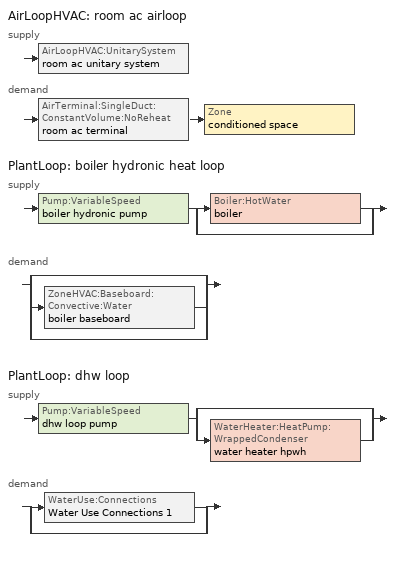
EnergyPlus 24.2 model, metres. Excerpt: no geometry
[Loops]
AirLoopHVAC 'room ac airloop'
 supply: AirLoopHVAC:UnitarySystem 'room ac unitary system'
 demand: AirTerminal:SingleDuct:ConstantVolume:NoReheat 'room ac terminal' > Zone 'conditioned space'
PlantLoop 'boiler hydronic heat loop'
 supply: Pump:VariableSpeed 'boiler hydronic pump' > split
  | Boiler:HotWater 'boiler'
  | bypass
 demand: split
  | bypass
  | ZoneHVAC:Baseboard:Convective:Water 'boiler baseboard'
  | bypass
PlantLoop 'dhw loop'
 supply: Pump:VariableSpeed 'dhw loop pump' > split
  | bypass
  | WaterHeater:HeatPump:WrappedCondenser 'water heater hpwh'
 demand: split
  | WaterUse:Connections 'Water Use Connections 1'
  | bypass
[ZoneControl:Thermostat]
conditioned space Thermostat: Zone or ZoneList=conditioned space; Control Type Schedule=conditioned space Thermostat Schedule; Control 1=conditioned space temperature setpoint; Temperature Difference Between Cutout And Setpoint {deltaC}=0
[ThermostatSetpoint:DualSetpoint]
conditioned space temperature setpoint: Heating Setpoint Temperature Schedule=heating setpoint; Cooling Setpoint Temperature Schedule=cooling setpoint
[ZoneHVAC:IdealLoadsAirSystem]
ideal air system: Maximum Heating Supply Air Temperature {C}=50; Minimum Cooling Supply Air Temperature {C}=10; Maximum Heating Supply Air Humidity Ratio {kgWater/kgDryAir}=0.015; Minimum Cooling Supply Air Humidity Ratio {kgWater/kgDryAir}=0.01; Heating Limit=LimitCapacity; Maximum Sensible Heating Capacity {W}=0; Cooling Limit=NoLimit; Dehumidification Control Type=None; Humidification Control Type=None
[AirTerminal:SingleDuct:ConstantVolume:NoReheat]
room ac terminal: Availability Schedule=Always On Discrete; Maximum Air Flow Rate {m3/s}=0.063241
[ZoneHVAC:Baseboard:Convective:Water]
boiler baseboard: Availability Schedule=Always On Discrete; Heating Design Capacity Method=HeatingDesignCapacity; Heating Design Capacity {W}=14823.8; Heating Design Capacity Per Floor Area {W/m2}=0; Fraction of Autosized Heating Design Capacity=0.8; U-Factor Times Area Value {W/K}=1067.32; Maximum Water Flow Rate {m3/s}=0.000638581; Convergence Tolerance=0.001
[Zone equipment]
conditioned space: ideal air system, room ac terminal, boiler baseboard
[AirLoopHVAC]
room ac airloop: Design Supply Air Flow Rate {m3/s}=0.063241; Design Return Air Flow Fraction of Supply Air Flow=1
[Sizing:System]
room ac airloop: Type of Load to Size On=Sensible; Design Outdoor Air Flow Rate {m3/s}=Autosize; Central Heating Maximum System Air Flow Ratio=0.3; Preheat Design Temperature {C}=7; Preheat Design Humidity Ratio {kgWater/kgDryAir}=0.008; Precool Design Temperature {C}=12.8; Precool Design Humidity Ratio {kgWater/kgDryAir}=0.008; Central Cooling Design Supply Air Temperature {C}=12.8; Central Heating Design Supply Air Temperature {C}=16.7; Type of Zone Sum to Use=NonCoincident; 100% Outdoor Air in Cooling=Yes; 100% Outdoor Air in Heating=Yes; Central Cooling Design Supply Air Humidity Ratio {kgWater/kgDryAir}=0.0085; Central Heating Design Supply Air Humidity Ratio {kgWater/kgDryAir}=0.008; Cooling Supply Air Flow Rate Method=DesignDay; Cooling Supply Air Flow Rate {m3/s}=0; Cooling Supply Air Flow Rate Per Floor Area {m3/s-m2}=0.00996765; Cooling Fraction of Autosized Cooling Supply Air Flow Rate=1; Cooling Supply Air Flow Rate Per Unit Cooling Capacity {m3/s-W}=3.94755e-05; Heating Supply Air Flow Rate Method=DesignDay; Heating Supply Air Flow Rate {m3/s}=0; Heating Supply Air Flow Rate Per Floor Area {m3/s-m2}=0.00996765; Heating Fraction of Autosized Heating Supply Air Flow Rate=1; Heating Fraction of Autosized Cooling Supply Air Flow Rate=1; Heating Supply Air Flow Rate Per Unit Heating Capacity {m3/s-W}=3.15882e-05; System Outdoor Air Method=ZoneSum; Zone Maximum Outdoor Air Fraction=1; Cooling Design Capacity Method=CoolingDesignCapacity; Cooling Design Capacity {W}=Autosize; Cooling Design Capacity Per Floor Area {W/m2}=234.7; Fraction of Autosized Cooling Design Capacity=1; Heating Design Capacity Method=HeatingDesignCapacity; Heating Design Capacity {W}=Autosize; Heating Design Capacity Per Floor Area {W/m2}=157; Fraction of Autosized Heating Design Capacity=1; Central Cooling Capacity Control Method=OnOff; Occupant Diversity=Autosize
[AirLoopHVAC:UnitarySystem]
room ac unitary system: Control Type=Load; Controlling Zone or Thermostat Location=conditioned space; Dehumidification Control Type=None; Availability Schedule=Always On Discrete; Supply Fan=room ac supply fan; Fan Placement=BlowThrough; Supply Air Fan Operating Mode Schedule=room ac auto fan schedule; DX Heating Coil Sizing Ratio=1; Cooling Coil=room ac clg coil; Use DOAS DX Cooling Coil=No; Minimum Supply Air Temperature {C}=2; Latent Load Control=SensibleOnlyLoadControl; Cooling Supply Air Flow Rate Method=SupplyAirFlowRate; Cooling Supply Air Flow Rate {m3/s}=0.063241; Heating Supply Air Flow Rate Method=None; No Load Supply Air Flow Rate Method=SupplyAirFlowRate; No Load Supply Air Flow Rate {m3/s}=0; No Load Supply Air Flow Rate Control Set To Low Speed=Yes; Maximum Supply Air Temperature {C}=48.8889; Maximum Outdoor Dry-Bulb Temperature for Supplemental Heater Operation {C}=21; Ancillary On-Cycle Electric Power {W}=0; Ancillary Off-Cycle Electric Power {W}=0
[Fan:SystemModel] Availability Schedule=Always On Discrete; Speed Control Method=Discrete; Electric Power Minimum Flow Rate Fraction=0.2; Design Pressure Rise {Pa}=500; Motor Efficiency=1; Motor In Air Stream Fraction=1; Design Electric Power Consumption {W}=Autosize; Design Power Sizing Method=PowerPerFlow; Electric Power Per Unit Flow Rate Per Unit Pressure {W/((m3/s)-Pa)}=1.66667; Fan Total Efficiency=0.7; Motor Loss Radiative Fraction=0; Number of Speeds=1
Name | Design Maximum Air Flow Rate {m3/s} | Electric Power Per Unit Flow Rate {W/(m3/s)} | Speed Flow Fraction 1 | Speed Electric Power Fraction 1
room ac supply fan | 0.063241 | 1e-06 | 1 | 1
water heater fan | 0.0854225 | 97.8923
[Coil:Cooling:DX:SingleSpeed]
room ac clg coil: Availability Schedule=Always On Discrete; Gross Rated Total Cooling Capacity {W}=1512.25; Gross Rated Sensible Heat Ratio=0.65; Gross Rated Cooling COP {W/W}=3.10481; Rated Air Flow Rate {m3/s}=0.0633165; Rated Evaporator Fan Power Per Volume Flow Rate 2017 {W/(m3/s)}=773.3; Rated Evaporator Fan Power Per Volume Flow Rate 2023 {W/(m3/s)}=934.4; Total Cooling Capacity Function of Temperature Curve=Cool-CAP-fT1; Total Cooling Capacity Function of Flow Fraction Curve=Cool-CAP-fFF1; Energy Input Ratio Function of Temperature Curve=Cool-EIR-fT1; Energy Input Ratio Function of Flow Fraction Curve=Cool-EIR-fFF1; Part Load Fraction Correlation Curve=Cool-PLF-fPLR1; Minimum Outdoor Dry-Bulb Temperature for Compressor Operation {C}=-25; Nominal Time for Condensate Removal to Begin {s}=1000; Ratio of Initial Moisture Evaporation Rate and Steady State Latent Capacity=1.5; Maximum Cycling Rate {cycles/hr}=3; Latent Capacity Time Constant {s}=45; Condenser Type=AirCooled; Evaporative Condenser Effectiveness=0.9; Evaporative Condenser Air Flow Rate {m3/s}=Autosize; Evaporative Condenser Pump Rated Power Consumption {W}=Autosize; Crankcase Heater Capacity {W}=0; Maximum Outdoor Dry-Bulb Temperature for Crankcase Heater Operation {C}=10; Basin Heater Capacity {W/K}=0; Basin Heater Setpoint Temperature {C}=2
[PlantLoop] Fluid Type=Water; Maximum Loop Temperature {C}=100; Minimum Loop Temperature {C}=0; Minimum Loop Flow Rate {m3/s}=0; Load Distribution Scheme=Optimal; Plant Loop Demand Calculation Scheme=SingleSetpoint; Common Pipe Simulation=None
Name | Plant Equipment Operation Scheme | Maximum Loop Flow Rate {m3/s} | Plant Loop Volume {m3}
boiler hydronic heat loop | boiler hydronic heat loop Operation Schemes | Autosize | Autocalculate
dhw loop | dhw loop Operation Schemes | 0.01 | 0.003
[Sizing:Plant] Loop Type=Heating; Sizing Option=NonCoincident; Zone Timesteps in Averaging Window=1; Coincident Sizing Factor Mode=None
Name | Design Loop Exit Temperature {C} | Loop Design Temperature Difference {deltaC}
boiler hydronic heat loop | 82.2222 | 11.1111
dhw loop | 51.6667 | 5.55556
[Pump:VariableSpeed] Motor Efficiency=0.85; Fraction of Motor Inefficiencies to Fluid Stream=0; Coefficient 1 of the Part Load Performance Curve=0; Coefficient 2 of the Part Load Performance Curve=1; Coefficient 3 of the Part Load Performance Curve=0; Coefficient 4 of the Part Load Performance Curve=0; Design Minimum Flow Rate {m3/s}=0; Pump Control Type=Intermittent; Skin Loss Radiative Fraction=0.5; Design Power Sizing Method=PowerPerFlowPerPressure; Design Electric Power per Unit Flow Rate {W/(m3/s)}=348701.1; Design Shaft Power per Unit Flow Rate per Unit Head {W/((m3/s)-Pa)}=1.28205; Design Minimum Flow Rate Fraction=0
Name | Design Maximum Flow Rate {m3/s} | Design Pump Head {Pa} | Design Power Consumption {W}
boiler hydronic pump | 0.0030649 | 20000 | 81.7308
dhw loop pump | 0.01 | 1 | 0
[Boiler:HotWater]
boiler: Fuel Type=NaturalGas; Nominal Capacity {W}=14823.8; Nominal Thermal Efficiency=0.8; Efficiency Curve Temperature Evaluation Variable=LeavingBoiler; Normalized Boiler Efficiency Curve=NonCondensingBoilerEff; Design Water Flow Rate {m3/s}=Autosize; Minimum Part Load Ratio=0; Maximum Part Load Ratio=1; Optimum Part Load Ratio=1; Water Outlet Upper Temperature Limit {C}=99.9; Boiler Flow Mode=LeavingSetpointModulated; On Cycle Parasitic Electric Load {W}=0; Sizing Factor=1; Off Cycle Parasitic Fuel Load {W}=0
[SetpointManager:Scheduled] Control Variable=Temperature
Name | Schedule
boiler hydronic heat loop setpoint manager | boiler hydronic heat supply setpoint
Setpoint Manager Scheduled 1 | dhw temp
[PlantEquipmentOperationSchemes] Control Scheme Object Type 1=PlantEquipmentOperation:HeatingLoad; Control Scheme Schedule Name 1=Always On Discrete
Name | Control Scheme Name 1
boiler hydronic heat loop Operation Schemes | boiler hydronic heat loop Heating Operation Scheme
dhw loop Operation Schemes | dhw loop Heating Operation Scheme
[PlantEquipmentOperation:HeatingLoad] Load Range Lower Limit 1 {W}=0; Load Range Upper Limit 1 {W}=1000000000
Name | Range Equipment List Name 1
boiler hydronic heat loop Heating Operation Scheme | boiler hydronic heat loop Heating Equipment List
dhw loop Heating Operation Scheme | dhw loop Heating Equipment List
[PlantEquipmentList]
boiler hydronic heat loop Heating Equipment List: Boiler:HotWater, boiler
dhw loop Heating Equipment List: WaterHeater:HeatPump:WrappedCondenser, water heater hpwh
[WaterHeater:Stratified]
water heater tank: Tank Volume {m3}=0.224853; Tank Height {m}=1.3343; Tank Shape=VerticalCylinder; Maximum Temperature Limit {C}=90; Heater Priority Control=MasterSlave; Heater 1 Setpoint Temperature Schedule=water heater TopElementSetpoint; Heater 1 Deadband Temperature Difference {deltaC}=18.5; Heater 1 Capacity {W}=4500.11; Heater 1 Height {m}=1.05632; Heater 2 Setpoint Temperature Schedule=water heater BottomElementSetpoint; Heater 2 Deadband Temperature Difference {deltaC}=3.89; Heater 2 Capacity {W}=4500.11; Heater 2 Height {m}=0.277979; Heater Fuel Type=Electricity; Heater Thermal Efficiency=1; Off Cycle Parasitic Fuel Consumption Rate {W}=3; Off Cycle Parasitic Fuel Type=Electricity; Off Cycle Parasitic Heat Fraction to Tank=0; Off Cycle Parasitic Height {m}=0; On Cycle Parasitic Fuel Consumption Rate {W}=3; On Cycle Parasitic Fuel Type=Electricity; On Cycle Parasitic Heat Fraction to Tank=0; On Cycle Parasitic Height {m}=0; Ambient Temperature Indicator=Schedule; Ambient Temperature Schedule=water heater Tamb act; Uniform Skin Loss Coefficient per Unit Area to Ambient Temperature {W/m2-K}=0.925959; Skin Loss Fraction to Zone=1; Off Cycle Flue Loss Coefficient to Ambient Temperature {W/K}=0; Off Cycle Flue Loss Fraction to Zone=1; Use Side Effectiveness=1; Use Side Inlet Height {m}=0; Use Side Outlet Height {m}=Autocalculate; Source Side Effectiveness=1; Source Side Inlet Height {m}=0; Source Side Outlet Height {m}=0; Inlet Mode=Fixed; Use Side Design Flow Rate {m3/s}=0.00374132; Source Side Design Flow Rate {m3/s}=0; Indirect Water Heating Recovery Time {hr}=1.5; Number of Nodes=6; Additional Destratification Conductivity {W/m-K}=0; Node 1 Additional Loss Coefficient {W/K}=0; Node 2 Additional Loss Coefficient {W/K}=0; Node 3 Additional Loss Coefficient {W/K}=0; Node 4 Additional Loss Coefficient {W/K}=0; Node 5 Additional Loss Coefficient {W/K}=0; Node 6 Additional Loss Coefficient {W/K}=0
[WaterHeater:Sizing]
water heater tank: Design Mode=PeakDraw; Time Storage Can Meet Peak Draw {hr}=0.538503; Time for Tank Recovery {hr}=0; Nominal Tank Volume for Autosizing Plant Connections {m3}=1
[WaterHeater:HeatPump:WrappedCondenser]
water heater hpwh: Compressor Setpoint Temperature Schedule=water heater setpoint; Dead Band Temperature Difference {deltaC}=3.89; Condenser Bottom Location {m}=0.0555958; Condenser Top Location {m}=0.722746; Evaporator Air Flow Rate {m3/s}=0.0854225; Inlet Air Configuration=Schedule; Inlet Air Temperature Schedule=water heater Tamb act; Inlet Air Humidity Schedule=water heater RHamb act; Tank=water heater tank; DX Coil=water heater coil; Minimum Inlet Air Temperature for Compressor Operation {C}=5.55556; Maximum Inlet Air Temperature for Compressor Operation {C}=48.8889; Compressor Location=Schedule; Compressor Ambient Temperature Schedule=water heater Tamb act; Fan=water heater fan; Fan Placement=DrawThrough; On Cycle Parasitic Electric Load {W}=0; Off Cycle Parasitic Electric Load {W}=0; Parasitic Heat Rejection Location=Outdoors; Inlet Air Mixer Schedule=Always On Discrete; Tank Element Control Logic=MutuallyExclusive; Control Sensor 1 Height In Stratified Tank {m}=1.05632; Control Sensor 1 Weight=0.75; Control Sensor 2 Height In Stratified Tank {m}=0.389171
[Coil:WaterHeating:AirToWaterHeatPump:Wrapped]
water heater coil: Rated Heating Capacity {W}=2110.99; Rated COP {W/W}=4.222255; Rated Sensible Heat Ratio=0.88; Rated Evaporator Inlet Air Dry-Bulb Temperature {C}=19.7222; Rated Evaporator Inlet Air Wet-Bulb Temperature {C}=13.561; Rated Condenser Water Temperature {C}=48.89; Rated Evaporator Air Flow Rate {m3/s}=0.0854225; Evaporator Fan Power Included in Rated COP=Yes; Crankcase Heater Capacity {W}=0; Maximum Ambient Temperature for Crankcase Heater Operation {C}=0; Evaporator Air Temperature Type for Curve Objects=WetBulbTemperature; Heating Capacity Function of Temperature Curve=HPWH-Cap-fT; Heating Capacity Function of Air Flow Fraction Curve=HPWH-Htg-Cap-FF; Heating COP Function of Temperature Curve=HPWH-COP-fT; Heating COP Function of Air Flow Fraction Curve=HPWH-Htg-COP-FF; Part Load Fraction Correlation Curve=HPWH-COP-fPLR
[WaterUse:Connections]
Water Use Connections 1: Drain Water Heat Exchanger Type=None; Drain Water Heat Exchanger Destination=Plant; Water Use Equipment Name 1=dhw fixtures; Water Use Equipment Name 2=dhw distribution waste; Water Use Equipment Name 3=clothes washer; Water Use Equipment Name 4=dishwasher
[WaterUse:Equipment]
Name | Peak Flow Rate {m3/s} | Flow Rate Fraction Schedule | Target Temperature Schedule
dhw fixtures | 3.36325e-05 | hot_water_fixtures | mixed water temperature schedule
dhw distribution waste | 1.20888e-05 | hot_water_fixtures | mixed water temperature schedule
clothes washer | 1.0796e-05 | hot_water_clothes_washer
[EnergyManagementSystem:InternalVariable]
Name | Internal Data Index Key | Internal Data Type
boiler_hydronic_pump_rated_mfr | boiler hydronic pump | Pump Maximum Mass Flow Rate
room_ac_airloop_max_sup_fan_mfr | room ac supply fan | Fan Maximum Mass Flow Rate
[EnergyManagementSystem:Sensor]
Name | Output:Variable or Output:Meter Index Key | Output:Variable or Output:Meter
boiler_baseboard_s | boiler baseboard | Baseboard Total Heating Energy
boiler_hydronic_pump_mfr_s | boiler hydronic pump | Pump Mass Flow Rate
boiler_hydronic_pump_s | boiler hydronic pump | Pump Electricity Energy
boiler_plr_s | boiler | Boiler Part Load Ratio
conditioned_space_clg_unmet_s | conditioned space | Zone Cooling Setpoint Not Met Time
conditioned_space_htg_unmet_s | conditioned space | Zone Heating Setpoint Not Met Time
fridge_tin_s; tin_s; tin_s_1; water_heater_amb_temp | conditioned space | Zone Mean Air Temperature
ig_ee_conv_1 | clothes washer | Electric Equipment Convective Heating Energy
ig_ee_rad_1 | clothes washer | Electric Equipment Radiant Heating Energy
room_ac_airloop_Fan_RTF_s | room ac supply fan | Fan Runtime Fraction
room_ac_clg_coil_s | room ac clg coil | Cooling Coil Total Cooling Energy
room_ac_supply_fan_s | room ac supply fan | Fan Electricity Energy
tout_s | conditioned space | Zone Outdoor Air Drybulb Temperature
water_heater_amb_rh | conditioned space | Zone Air Relative Humidity
water_heater_coil_energy | water heater coil | Cooling Coil Water Heating Electricity Rate
water_heater_fan_energy; water_heater_fan_pwr | water heater fan | Fan Electricity Rate
water_heater_lat_cool | water heater coil | Cooling Coil Latent Cooling Rate
water_heater_sens_cool | water heater coil | Cooling Coil Sensible Cooling Rate
water_heater_tank_energy | water heater tank | Water Heater Electricity Rate
water_heater_tank_off_cycle_parasitic | water heater tank | Water Heater Off Cycle Parasitic Electricity Rate
water_heater_tank_on_cycle_parasitic | water heater tank | Water Heater On Cycle Parasitic Electricity Rate
water_heater_tl | water heater tank | Water Heater Heat Loss Rate
win_s | conditioned space | Zone Air Humidity Ratio
[EnergyManagementSystem:Actuator]
Name | Actuated Component Unique | Actuated Component Type | Actuated Component Control Type
boiler_hydronic_pump_pressure_rise_act | boiler hydronic pump | Pump | Pump Pressure Rise
water_heater_RHamb_act | water heater RHamb act | Schedule:Constant | Schedule Value
water_heater_Tamb_act | water heater Tamb act | Schedule:Constant | Schedule Value
[Schedule:Day:Interval]
heating setpoint day: No, 02:00, 19.4444, 11:00, 16.1111, 24:00, 19.4444
heating setpoint default day; cooling setpoint default day: No, 24:00, 0
cooling setpoint day: No, 24:00, 21.1111
[Schedule:Week:Daily]
heating setpoint Week Rule - Jan1-Dec31: heating setpoint day, heating setpoint day, heating setpoint day, heating setpoint day, heating setpoint day, heating setpoint day, heating setpoint day, heating setpoint default day, heating setpoint default day, heating setpoint default day, heating setpoint default day, heating setpoint default day
cooling setpoint Week Rule - Jan1-Dec31: cooling setpoint day, cooling setpoint day, cooling setpoint day, cooling setpoint day, cooling setpoint day, cooling setpoint day, cooling setpoint day, cooling setpoint default day, cooling setpoint default day, cooling setpoint default day, cooling setpoint default day, cooling setpoint default day
[Schedule:Year]
heating setpoint: heating setpoint Week Rule - Jan1-Dec31, 1, 1, 12, 31
cooling setpoint: cooling setpoint Week Rule - Jan1-Dec31, 1, 1, 12, 31
[Schedule:File] File=in.schedules.csv; Rows to Skip at Top=1; Number of Hours of Data=8760; Column Separator=Comma; Interpolate to Timestep=Yes; Minutes per Item=15; Adjust Schedule for Daylight Savings=Yes
Name | Column Number
dishwasher | 6
hot_water_clothes_washer | 7
hot_water_fixtures | 11
[Schedule:Constant]
Name | Hourly Value
Always On Discrete | 1
boiler hydronic heat supply setpoint | 82.2222
dhw temp; water heater setpoint | 51.6667
mixed water temperature schedule | 40.5556
room ac auto fan schedule; water heater BottomElementSetpoint; water heater TopElementSetpoint | 0
water heater RHamb act | 0.5
water heater Tamb act | 23
[Schedule:Compact]
conditioned space Thermostat Schedule: Through: 12/31, For: AllDays, Until: 24:00, 4
[Curve:Biquadratic] Maximum Value of x {BasedOnField A2}=100; Maximum Value of y {BasedOnField A3}=100
Name | Coefficient1 Constant | Coefficient2 x | Coefficient3 x**2 | Coefficient4 y | Coefficient5 y**2 | Coefficient6 x*y | Minimum Value of x {BasedOnField A2} | Minimum Value of y {BasedOnField A3}
Cool-CAP-fT1 | 1.55736 | -0.0744482 | 0.0030986 | 0.00145958 | -4.1148e-05 | -0.000426714 | -100 | -100
Cool-EIR-fT1 | -0.350448 | 0.11681 | -0.00339951 | -0.00122609 | 0.000600809 | -0.000466884 | -100 | -100
HPWH-Cap-fT | 0.563 | 0.0437 | 3.9e-05 | 0.0055 | -0.000148 | -0.000145 | 0 | 0
HPWH-COP-fT | 1.1332 | 0.063 | -9.79e-05 | -0.00972 | -2.14e-05 | -0.000686 | 0 | 0
[Curve:Quadratic] Coefficient3 x**2=0; Minimum Value of x {BasedOnField A2}=0
Name | Coefficient1 Constant | Coefficient2 x | Maximum Value of x {BasedOnField A2} | Minimum Curve Output {BasedOnField A3} | Maximum Curve Output {BasedOnField A3}
Cool-CAP-fFF1; Cool-EIR-fFF1 | 1 | 0 | 2 | 0 | 2
Cool-PLF-fPLR1 | 0.78 | 0.22 | 1 | 0.7 | 1
[Curve:Bicubic]
NonCondensingBoilerEff: Coefficient1 Constant=1.11172; Coefficient2 x=0.0786141; Coefficient3 x**2=-0.400426; Coefficient4 y=0; Coefficient5 y**2=-0.000156783; Coefficient6 x*y=0.0093846; Coefficient7 x**3=0.234258; Coefficient8 y**3=1.32927e-06; Coefficient9 x**2*y=-0.0044467; Coefficient10 x*y**2=-1.22498e-05; Minimum Value of x {BasedOnField A2}=0.1; Maximum Value of x {BasedOnField A2}=1; Minimum Value of y {BasedOnField A3}=20; Maximum Value of y {BasedOnField A3}=80
[Curve:Cubic] Coefficient1 Constant=1; Coefficient2 x=0; Coefficient3 x**2=0; Coefficient4 x**3=0; Minimum Value of x {BasedOnField A2}=0
Name | Maximum Value of x {BasedOnField A2}
HPWH-Htg-Cap-FF; HPWH-Htg-COP-FF | 100
HPWH-COP-fPLR | 1
